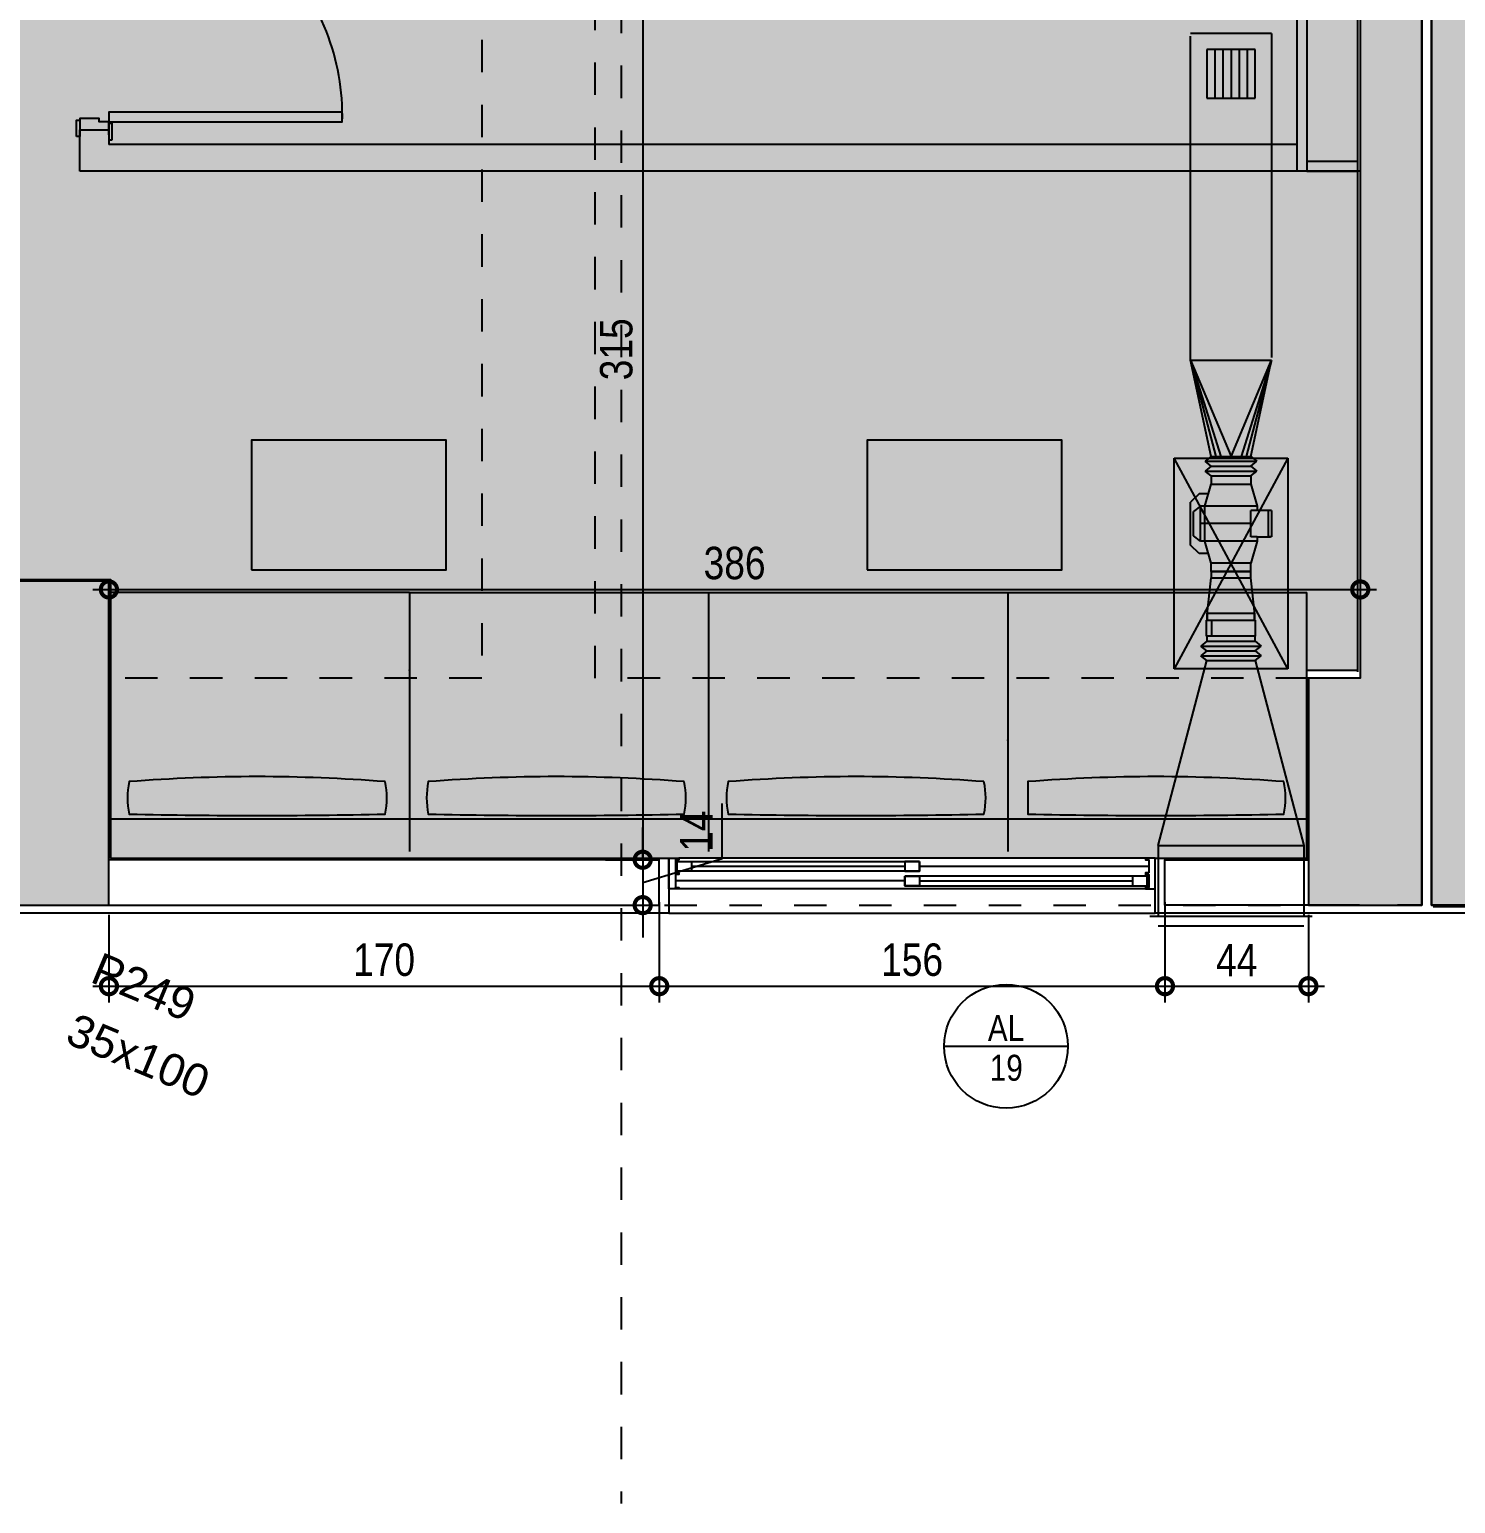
# Model space of a CAD drawing. Header units: metres. Extents: x -41 to 570, y -54 to 184.
# Drawn here: x -9.495 to -5.096, y -11.276 to -6.728 of the extents above; entities that cross this region are included whole.
import ezdxf
from ezdxf.enums import TextEntityAlignment as Align

# ---------------------------------------------------------------- set-up
doc = ezdxf.new("R2010")
doc.units = ezdxf.units.M
doc.linetypes.add('DASHEDX2', pattern=[1.5, 1, -0.5])
doc.linetypes.add('ESTILO_TQS_0004', pattern=[1.12, 0.5, -0.2, 0.01, -0.2, 0.01, -0.2])
for name, color, linetype in [('1', 232, 'DASHEDX2'), ('12', 232, 'Continuous'), ('205', 232, 'ESTILO_TQS_0004'), ('4', 2, 'Continuous'), ('9', 232, 'Continuous'), ('ARQ-DIM', 2, 'Continuous'), ('ARQ-PRJ', 7, 'DASHEDX2'), ('ARQ-SIM', 1, 'Continuous'), ('CIRCULAÇAO VERTICAL EMBASAMENTO$0$ARQ-ALV ACAB', 4, 'Continuous'), ('CIRCULAÇAO VERTICAL EMBASAMENTO$0$ARQ-ALV OSSO', 5, 'Continuous'), ('JL-LAY', 7, 'Continuous'), ('PUC$0$ARQ-ALV ACAB', 4, 'Continuous'), ('PUC$0$ARQ-ALV OSSO', 5, 'Continuous'), ('PUC$0$ARQ-AUX', 7, 'Continuous'), ('PUC$0$ARQ-AUX1 @ 1', 1, 'Continuous')]:
    doc.layers.add(name, color=color, linetype=linetype)
doc.layers.add('PUC$0$ARQ-FORRO', color=9, linetype='Continuous', lineweight=5)
doc.styles.add('Adesa', font='ARIALN.TTF')
doc.styles.get("Standard").update_dxf_attribs({"font": 'arial.ttf'})
doc.dimstyles.new('ADESA 1-0050', dxfattribs={"dimtxt": 0.1, "dimasz": 0.1, "dimexe": 0.05, "dimexo": 0.05, "dimgap": 0.03, "dimtad": 1, "dimdec": 1, "dimlfac": 100, "dimzin": 12, "dimtxsty": 'Adesa', "dimblk": 'DOTSMALL', "dimcen": 1, "dimdle": 0.05, "dimclrd": 1, "dimclre": 1, "dimclrt": 256, "dimazin": 3, "dimtm": 1e-09, "dimtfac": 1, "dimtdec": 1, "dimtmove": 1, "dimatfit": 0, "dimldrblk": 'DOTSMALL', "dimfxl": 0.8, "dimtvp": 2, "dimtolj": 1, "dimtzin": 0, "dimarcsym": 0})

# ---------------------------------------------------------------- blocks, each defined once
blk = doc.blocks.new('*U3381')
at = {"color": 0, "linetype": 'ByBlock', "ltscale": 0.5}
for points in [[(0.02, -0.045), (0.03, -0.045), (0.03, -0.05), (0.02, -0.05), (0.02, -0.09), (0.03, -0.09), (0.03, -0.095), (0.02, -0.095), (0.02, -0.09), (0.03, -0.09), (0.03, -0.095), (0, -0.095), (0, 0), (0.03, 0), (0.03, -0.005), (0.02, -0.005), (0.02, -0.045)], [(1.48, -0.045), (1.47, -0.045), (1.47, -0.05), (1.48, -0.05), (1.48, -0.09), (1.47, -0.09), (1.47, -0.095), (1.48, -0.095), (1.48, -0.09), (1.47, -0.09), (1.47, -0.095), (1.5, -0.095), (1.5, 0), (1.47, 0), (1.47, -0.005), (1.48, -0.005), (1.48, -0.045)], [(0.025, -0.01), (0.07, -0.01), (0.07, -0.04), (0.025, -0.04)], [(0.7725, -0.01), (0.7275, -0.01), (0.7275, -0.04), (0.7725, -0.04)], [(0.7275, -0.055), (0.7725, -0.055), (0.7725, -0.085), (0.7275, -0.085)], [(1.475, -0.055), (1.43, -0.055), (1.43, -0.085), (1.475, -0.085)]]:
    blk.add_lwpolyline(points, close=True, dxfattribs=at)
at = {"color": 8, "linetype": 'ByBlock', "ltscale": 0.5}
for points in [[(1.47, 0), (0.03, 0)], [(0.7725, -0.025), (1.48, -0.025)], [(0.7275, -0.07), (0.02, -0.07)], [(1.47, -0.095), (0.03, -0.095)]]:
    blk.add_lwpolyline(points, dxfattribs=at)
at = {"color": 7, "linetype": 'ByBlock', "ltscale": 0.5}
for points in [[(0.7725, -0.01), (0.7725, -0.04), (0.025, -0.04), (0.025, -0.01)], [(0.7275, -0.055), (0.7275, -0.085), (1.475, -0.085), (1.475, -0.055)]]:
    blk.add_lwpolyline(points, close=True, dxfattribs=at)
for points in [[(0.07, -0.025), (0.7275, -0.025)], [(0.7725, -0.07), (1.43, -0.07)]]:
    blk.add_lwpolyline(points, dxfattribs=at)
blk = doc.blocks.new('PUC$0$forro area comum')
at = {"layer": 'PUC$0$ARQ-FORRO'}
h = blk.add_hatch(color=256, dxfattribs=at)
h.dxf.hatch_style = 1
h.paths.add_polyline_path([(14.805, 8.4249), (14.805, 4.9249), (14.595, 4.9249), (14.595, 4.1049), (9.605, 4.1049), (9.605, 4.9249), (9.245, 4.9249), (9.245, 4.1049), (5.555, 4.1049), (5.555, 4.5249), (5.3974, 4.5249), (5.3974, 8.7049), (5.555, 8.7049), (5.555, 9.2849), (9.245, 9.2851), (9.245, 8.4249)])
at = {"layer": 'PUC$0$ARQ-FORRO', "elevation": 0}
blk.add_lwpolyline([(14.805, 8.4249), (14.805, 4.9249), (14.595, 4.9249), (14.595, 4.1049), (9.605, 4.1049), (9.605, 4.9249), (9.245, 4.9249), (9.245, 4.1049), (5.555, 4.1049), (5.555, 4.5249), (5.3974, 4.5249), (5.3974, 8.7049), (5.555, 8.7049), (5.555, 9.2849), (9.245, 9.2851), (9.245, 8.4249)], close=True, dxfattribs=at)
blk = doc.blocks.new('CIRCULAÇAO VERTICAL EMBASAMENTO')
at = {"layer": 'CIRCULAÇAO VERTICAL EMBASAMENTO$0$ARQ-ALV ACAB', "elevation": 0}
blk.add_lwpolyline([(3.5266, 9.4348), (5.1651, 9.4348)], dxfattribs=at)
at = {"layer": 'CIRCULAÇAO VERTICAL EMBASAMENTO$0$ARQ-ALV OSSO', "elevation": 0}
blk.add_lwpolyline([(4.98, 9.2401), (3.53, 9.2401), (3.53, 9.4303), (5.17, 9.4296), (5.17, 3.9601), (4.98, 3.96)], close=True, dxfattribs=at)
blk.add_lwpolyline([(5.275, 3.9601), (5.2, 3.9601), (5.2, 9.43), (5.275, 9.43)], dxfattribs=at)
blk = doc.blocks.new('PUC')
at = {"layer": 'PUC$0$ARQ-ALV ACAB', "elevation": 0}
for points in [[(5.0423, 9.4549), (6.0224, 9.4549), (6.0224, 9.2849), (5.55, 9.2849)], [(5.555, 9.285), (5.555, 8.7049), (5.3974, 8.7049)], [(5.3974, 8.7099), (5.3974, 4.5249)]]:
    blk.add_lwpolyline(points, dxfattribs=at)
blk.add_lwpolyline([(9.245, 9.285), (7.5224, 9.285), (7.5224, 9.4549), (9.625, 9.4549), (9.625, 8.5949), (10.3297, 8.5949), (10.3297, 8.4249), (9.245, 8.4249)], close=True, dxfattribs=at)
at = {"layer": 'PUC$0$ARQ-ALV OSSO'}
for points in [[(5.3924, 9.43), (5.9924, 9.43), (5.9924, 9.29), (5.55, 9.29)], [(9.2608, 9.43), (7.5524, 9.43), (7.5524, 9.29), (9.25, 9.29)]]:
    blk.add_lwpolyline(points, dxfattribs=at)
at = {"layer": 'PUC$0$ARQ-AUX', "elevation": 0}
blk.add_lwpolyline([(7.5224, 9.4549), (6.0224, 9.4549)], dxfattribs=at)
at = {"layer": 'PUC$0$ARQ-ALV ACAB'}
blk.add_blockref('CIRCULAÇAO VERTICAL EMBASAMENTO', (0, 0), dxfattribs=at)
at = {"layer": 'PUC$0$ARQ-AUX1 @ 1', "rotation": 180}
blk.add_blockref('*U3381', (7.5224, 9.285, 0), dxfattribs=at)
at = {"layer": 'PUC$0$ARQ-FORRO'}
blk.add_blockref('PUC$0$forro area comum', (0, 0), dxfattribs=at)
blk = doc.blocks.new('TIPO COTA$0$Chamada_planta')
at = {"layer": 'ARQ-SIM'}
blk.add_line((-1.273, 0), (1.273, 0), dxfattribs=at)
blk.add_circle((0, 0), 1.273, dxfattribs=at)
at = {"layer": 'ARQ-SIM', "color": 2, "style": 'Adesa'}
for tag, p in [('NUMERO', (0, 0.234)), ('C.D.', (0, -0.272))]:
    blk.add_attdef(tag, text='', height=0.5, dxfattribs=at).set_placement(p, align=Align.MIDDLE_CENTER)
blk = doc.blocks.new('A$Ccbad53d6')
at = {"elevation": 0}
for points in [[(5.5548, 1.3918), (6.2748, 1.3918), (6.2748, 1.4218), (5.5548, 1.4218)], [(5.4548, 1.3468), (5.4548, 1.3968), (5.4648, 1.3968), (5.4648, 1.3468)], [(5.5648, 1.3368), (5.5648, 1.3868), (5.5548, 1.3868), (5.5548, 1.3368)]]:
    blk.add_lwpolyline(points, close=True, dxfattribs=at)
blk.add_lwpolyline([(5.5548, 1.3518), (5.5548, 1.3918), (5.5248, 1.3918), (5.5248, 1.4018), (5.4648, 1.4018), (5.4648, 1.3668), (5.5548, 1.3668)], dxfattribs=at)
at = {"color": 1}
blk.add_arc((5.5756, 1.4126, 0), 0.6995, 358.2986, 91.7014, dxfattribs=at)
at = {"layer": 'JL-LAY'}
for p, q in [((9.22, 1.3218, 0), (5.5548, 1.3218, 0)), ((9.4148, 1.24), (5.4648, 1.24)), ((5.56, -0.06), (5.56, -0.86)), ((6.4825, -0.06, 0), (5.56, -0.06, 0)), ((6.4825, -0.06, 0), (6.4825, -0.86, 0)), ((6.4825, -0.06, 0), (9.25, -0.06, 0)), ((7.405, -0.06), (7.405, -0.86)), ((8.3275, -0.06, 0), (8.3275, -0.86, 0)), ((9.25, -0.3), (9.25, -0.06)), ((9.25, -0.76, 0), (5.56, -0.76))]:
    blk.add_line(p, q, dxfattribs=at)
at = {"layer": 'JL-LAY', "elevation": 0}
for points in [[(9.22, 4.34), (9.25, 4.34), (9.25, 1.24), (9.22, 1.24)], [(9.25, 1.24), (9.4076, 1.24), (9.4076, 1.27), (9.25, 1.27)], [(5.9953, 0.01), (6.5953, 0.01), (6.5953, 0.41), (5.9953, 0.41)], [(7.8943, 0.01), (8.4943, 0.01), (8.4943, 0.41), (7.8943, 0.41)]]:
    blk.add_lwpolyline(points, close=True, dxfattribs=at)
for points in [[(6.4069, -0.644, 0.039282), (5.6177, -0.644, 0.105382), (5.6177, -0.744, 0.01103), (6.4069, -0.744, 0.109995)], [(7.3294, -0.644, 0.039282), (6.5402, -0.644, 0.105382), (6.5402, -0.744, 0.01103), (7.3294, -0.744, 0.109995)], [(8.2542, -0.644, 0.039282), (7.465, -0.644, 0.105382), (7.465, -0.744, 0.01103), (8.2542, -0.744, 0.109995)], [(9.179, -0.644, 0.039282), (8.3898, -0.644), (8.3898, -0.744, 0.01103), (9.179, -0.744, 0.109995)]]:
    blk.add_lwpolyline(points, format="xyb", close=True, dxfattribs=at)
at = {"layer": 'JL-LAY'}
blk.add_polyline3d([(5.4648, 1.24, 0), (5.4648, 1.3668, 0), (5.5548, 1.3668, 0), (5.5548, 1.3218, 0)], dxfattribs=at)
for p in [(6.4825, -0.3, 0), (8.3275, -0.5162, 0)]:
    blk.add_point(p, dxfattribs=at)
blk = doc.blocks.new('_DotSmall')
at = {"color": 0, "linetype": 'ByBlock', "const_width": 0.5}
blk.add_lwpolyline([(-0.0625, 0, 1), (0.0625, 0, 1)], format="xyb", close=True, dxfattribs=at)
blk = doc.blocks.new('*D1419')
at = {"layer": 'ARQ-DIM', "color": 1, "lineweight": -2, "transparency": 16777216}
for p, q in [((-9.25, -9.4599), (-9.25, -9.73)), ((-7.5524, -9.4212), (-7.5524, -9.73)), ((-9.3, -9.68), (-7.5024, -9.68))]:
    blk.add_line(p, q, dxfattribs=at)
at = {"layer": 'Defpoints', "color": 0, "transparency": 16777216}
for p in [(-9.25, -9.4099, 0), (-7.5524, -9.3712, 0), (-7.5524, -9.68)]:
    blk.add_point(p, dxfattribs=at)
at = {"layer": 'ARQ-DIM', "color": 1, "lineweight": -2, "transparency": 16777216, "xscale": 0.1, "yscale": 0.1, "zscale": 0.1, "rotation": 180}
blk.add_blockref('_DotSmall', (-9.25, -9.68), dxfattribs=at)
at = {"layer": 'ARQ-DIM', "color": 1, "lineweight": -2, "transparency": 16777216, "xscale": 0.1, "yscale": 0.1, "zscale": 0.1}
blk.add_blockref('_DotSmall', (-7.5524, -9.68), dxfattribs=at)
at = {"layer": 'ARQ-DIM', "transparency": 16777216, "insert": (-8.4012, -9.5989), "char_height": 0.1, "attachment_point": 5, "style": 'Adesa'}
blk.add_mtext('\\A1;170', dxfattribs=at)
blk = doc.blocks.new('*D1420')
at = {"layer": 'ARQ-DIM', "color": 1, "lineweight": -2, "transparency": 16777216}
for p, q in [((-7.5524, -9.4212), (-7.5524, -9.73)), ((-5.9924, -9.4212), (-5.9924, -9.73)), ((-7.6024, -9.68), (-5.9424, -9.68))]:
    blk.add_line(p, q, dxfattribs=at)
at = {"layer": 'Defpoints', "color": 0, "transparency": 16777216}
for p in [(-7.5524, -9.3712, 0), (-5.9924, -9.3712, 0), (-5.9924, -9.68)]:
    blk.add_point(p, dxfattribs=at)
at = {"layer": 'ARQ-DIM', "color": 1, "lineweight": -2, "transparency": 16777216, "xscale": 0.1, "yscale": 0.1, "zscale": 0.1, "rotation": 180}
blk.add_blockref('_DotSmall', (-7.5524, -9.68), dxfattribs=at)
at = {"layer": 'ARQ-DIM', "color": 1, "lineweight": -2, "transparency": 16777216, "xscale": 0.1, "yscale": 0.1, "zscale": 0.1}
blk.add_blockref('_DotSmall', (-5.9924, -9.68), dxfattribs=at)
at = {"layer": 'ARQ-DIM', "transparency": 16777216, "insert": (-6.7724, -9.5989), "char_height": 0.1, "attachment_point": 5, "style": 'Adesa'}
blk.add_mtext('\\A1;156', dxfattribs=at)
blk = doc.blocks.new('*D1421')
at = {"layer": 'ARQ-DIM', "color": 1, "lineweight": -2, "transparency": 16777216}
for p, q in [((-5.9924, -9.4212), (-5.9924, -9.73)), ((-5.55, -9.4599), (-5.55, -9.73)), ((-6.0424, -9.68), (-5.5, -9.68))]:
    blk.add_line(p, q, dxfattribs=at)
at = {"layer": 'Defpoints', "color": 0, "transparency": 16777216}
for p in [(-5.9924, -9.3712, 0), (-5.55, -9.4099, 0), (-5.55, -9.68)]:
    blk.add_point(p, dxfattribs=at)
at = {"layer": 'ARQ-DIM', "color": 1, "lineweight": -2, "transparency": 16777216, "xscale": 0.1, "yscale": 0.1, "zscale": 0.1, "rotation": 180}
blk.add_blockref('_DotSmall', (-5.9924, -9.68), dxfattribs=at)
at = {"layer": 'ARQ-DIM', "color": 1, "lineweight": -2, "transparency": 16777216, "xscale": 0.1, "yscale": 0.1, "zscale": 0.1}
blk.add_blockref('_DotSmall', (-5.55, -9.68), dxfattribs=at)
at = {"layer": 'ARQ-DIM', "transparency": 16777216, "insert": (-5.7712, -9.6), "char_height": 0.1, "attachment_point": 5, "style": 'Adesa'}
blk.add_mtext('\\A1;44', dxfattribs=at)
blk = doc.blocks.new('*D1690')
at = {"layer": 'ARQ-DIM', "color": 1, "lineweight": -2, "transparency": 16777216}
for p, q in [((-7.3578, -9.2862), (-7.3578, -9.1167)), ((-7.6034, -9.2899), (-7.6034, -9.1899)), ((-7.718, -9.2899), (-7.5534, -9.2899)), ((-7.6034, -9.3599), (-7.3578, -9.2862)), ((-7.6034, -9.2899), (-7.6034, -9.4299)), ((-7.6034, -9.2899), (-7.6034, -9.4299)), ((-7.718, -9.4299), (-7.5534, -9.4299)), ((-7.6034, -9.4299), (-7.6034, -9.5299))]:
    blk.add_line(p, q, dxfattribs=at)
at = {"layer": 'Defpoints', "color": 0, "transparency": 16777216}
for p in [(-7.768, -9.2899), (-7.768, -9.4299), (-7.6034, -9.4299)]:
    blk.add_point(p, dxfattribs=at)
at = {"layer": 'ARQ-DIM', "color": 1, "lineweight": -2, "transparency": 16777216, "xscale": 0.1, "yscale": 0.1, "zscale": 0.1}
for p, rotation in [((-7.6034, -9.2899), 270), ((-7.6034, -9.4299), 90)]:
    blk.add_blockref('_DotSmall', p, dxfattribs=dict(at, rotation=rotation))
at = {"layer": 'ARQ-DIM', "transparency": 16777216, "insert": (-7.438, -9.2014), "char_height": 0.1, "attachment_point": 5, "rotation": 90, "style": 'Adesa'}
blk.add_mtext('\\A1;14', dxfattribs=at)
blk = doc.blocks.new('*D1742')
at = {"layer": 'ARQ-DIM', "color": 1, "lineweight": -2, "transparency": 16777216}
for p, q in [((-9.3, -8.4559), (-5.34, -8.4559)), ((-9.25, -8.4599), (-9.25, -8.5059)), ((-5.39, -8.4599), (-5.39, -8.5059))]:
    blk.add_line(p, q, dxfattribs=at)
at = {"layer": 'Defpoints', "color": 0, "transparency": 16777216}
for p in [(-9.25, -8.4099, 0), (-5.39, -8.4099, 0), (-5.39, -8.4559)]:
    blk.add_point(p, dxfattribs=at)
at = {"layer": 'ARQ-DIM', "color": 1, "lineweight": -2, "transparency": 16777216, "xscale": 0.1, "yscale": 0.1, "zscale": 0.1, "rotation": 180}
blk.add_blockref('_DotSmall', (-9.25, -8.4559), dxfattribs=at)
at = {"layer": 'ARQ-DIM', "color": 1, "lineweight": -2, "transparency": 16777216, "xscale": 0.1, "yscale": 0.1, "zscale": 0.1}
blk.add_blockref('_DotSmall', (-5.39, -8.4559), dxfattribs=at)
at = {"layer": 'ARQ-DIM', "transparency": 16777216, "insert": (-7.32, -8.3749), "char_height": 0.1, "attachment_point": 5, "style": 'Adesa'}
blk.add_mtext('\\A1;386', dxfattribs=at)
blk = doc.blocks.new('*D1800')
at = {"layer": 'ARQ-DIM', "color": 1, "lineweight": -2, "transparency": 16777216}
for p, q in [((-7.6034, -6.0898), (-7.6034, -9.3399)), ((-8.27, -6.1398), (-7.5534, -6.1398)), ((-7.718, -9.2899), (-7.5534, -9.2899))]:
    blk.add_line(p, q, dxfattribs=at)
at = {"layer": 'Defpoints', "color": 0, "transparency": 16777216}
for p in [(-8.32, -6.1398), (-7.768, -9.2899), (-7.6034, -9.2899)]:
    blk.add_point(p, dxfattribs=at)
at = {"layer": 'ARQ-DIM', "color": 1, "lineweight": -2, "transparency": 16777216, "xscale": 0.1, "yscale": 0.1, "zscale": 0.1}
for p, rotation in [((-7.6034, -6.1398), 90), ((-7.6034, -9.2899), 270)]:
    blk.add_blockref('_DotSmall', p, dxfattribs=dict(at, rotation=rotation))
at = {"layer": 'ARQ-DIM', "transparency": 16777216, "insert": (-7.6845, -7.7148), "char_height": 0.1, "attachment_point": 5, "rotation": 90, "style": 'Adesa'}
blk.add_mtext('\\A1;315', dxfattribs=at)
blk = doc.blocks.new('A3')
at = {"layer": 'ARQ-PRJ'}
for p, q in [((553.3833, -373.8895), (553.5333, -373.8895)), ((553.5333, -373.9045), (553.3833, -373.9045)), ((553.3833, -373.9045), (553.3833, -373.9545)), ((553.3833, -373.9045), (553.3833, -373.9545)), ((553.3983, -373.9545), (553.3983, -373.9045)), ((553.5333, -373.9545), (553.5333, -373.9045)), ((553.3833, -373.9545), (553.5333, -373.9545)), ((553.3833, -373.9545), (553.3858, -373.9545)), ((553.3833, -373.9545), (553.3983, -373.9545)), ((553.3848, -373.9545), (553.3838, -373.9545)), ((553.3848, -373.9545), (553.3848, -373.9725)), ((553.3848, -373.9545), (553.5318, -373.9545)), ((553.3858, -373.9545), (553.3858, -373.9745)), ((553.5333, -373.9545), (553.5308, -373.9545)), ((553.5308, -373.9545), (553.5308, -373.9745)), ((553.5318, -373.9545), (553.5318, -373.9725)), ((553.3848, -373.9725), (553.3968, -374.0845)), ((553.5308, -373.9745), (553.3858, -373.9745)), ((553.5318, -373.9725), (553.5198, -374.0845)), ((553.3968, -374.1045), (553.3968, -374.0845)), ((553.3968, -374.0845), (553.5198, -374.0845)), ((553.4093, -374.0845), (553.5073, -374.0845)), ((553.5198, -374.0845), (553.5198, -374.1045)), ((553.3968, -374.1301), (553.3776, -374.1981)), ((553.52, -374.1045), (553.3968, -374.1045)), ((553.3968, -374.1045), (553.3968, -374.1301)), ((553.3968, -374.1045), (553.5198, -374.1045)), ((553.52, -374.1301), (553.3968, -374.1301)), ((553.4583, -374.1045), (553.4093, -374.1045)), ((553.4583, -374.1045), (553.5073, -374.1045)), ((553.52, -374.1045), (553.52, -374.1301)), ((553.5392, -374.1981), (553.52, -374.1301)), ((553.3599, -374.1596), (553.3334, -374.1853)), ((553.3334, -374.1853), (553.3334, -374.3187)), ((553.3885, -374.1596), (553.3599, -374.1596)), ((553.3648, -374.1981), (553.343, -374.2141)), ((553.343, -374.2141), (553.343, -374.2898)), ((553.3776, -374.1981), (553.3648, -374.1981)), ((553.3648, -374.1981), (553.3648, -374.3058)), ((553.5392, -374.1981), (553.3776, -374.1981)), ((553.3776, -374.1981), (553.3776, -374.3058)), ((553.5392, -374.2109), (553.52, -374.2109)), ((553.52, -374.2109), (553.52, -374.293)), ((553.5392, -374.2109), (553.5392, -374.1981)), ((553.5392, -374.2109), (553.5802, -374.2109)), ((553.5834, -374.2109), (553.5738, -374.2109)), ((553.5738, -374.2109), (553.5738, -374.293)), ((553.5834, -374.293), (553.5834, -374.2109)), ((553.52, -374.252), (553.3648, -374.252)), ((553.3599, -374.3443), (553.3334, -374.3187)), ((553.3648, -374.3058), (553.343, -374.2898)), ((553.3776, -374.3058), (553.3648, -374.3058)), ((553.5392, -374.3058), (553.3776, -374.3058)), ((553.3776, -374.3058), (553.3968, -374.3738)), ((553.5834, -374.293), (553.52, -374.293)), ((553.52, -374.3738), (553.5392, -374.3058)), ((553.5392, -374.3058), (553.5392, -374.293)), ((553.3885, -374.3443), (553.3599, -374.3443)), ((553.3968, -374.3995), (553.3968, -374.3738)), ((553.3968, -374.3738), (553.52, -374.3738)), ((553.3968, -374.3995), (553.52, -374.3995)), ((553.52, -374.3995), (553.52, -374.3738))]:
    blk.add_line(p, q, dxfattribs=at)
blk = doc.blocks.new('A4')
at = {"layer": 'ARQ-PRJ', "ltscale": 0.8}
blk.add_lwpolyline([(555.78, -374.7568), (555.78, -374.1068), (555.43, -374.1068), (555.43, -374.7568)], close=True, dxfattribs=at)
for points in [[(555.78, -374.7568), (555.43, -374.1068)], [(555.78, -374.1068), (555.43, -374.7568)]]:
    blk.add_lwpolyline(points, dxfattribs=at)
blk = doc.blocks.new('M7')
at = {"layer": 'ARQ-PRJ'}
for p, q in [((-365.5983, -389.7838), (-365.5983, -389.2838)), ((-365.8161, -389.7588), (-365.8161, -389.3088)), ((-365.8161, -389.3088), (-365.5983, -389.3088)), ((-365.5683, -389.7588), (-365.5683, -389.3088)), ((-365.8161, -389.7588), (-365.5983, -389.7588))]:
    blk.add_line(p, q, dxfattribs=at)
blk = doc.blocks.new('A$C4365bc12')
at = {"layer": 'ARQ-PRJ'}
for p, q in [((3.3363, 0.6817), (3.3363, 1.69)), ((3.5863, 1.69), (3.3363, 1.69)), ((3.5863, 1.69), (3.5863, 0.6817)), ((3.3363, 0.6817), (3.5863, 0.6817)), ((3.3998, 0.3846), (3.3363, 0.6817)), ((3.3363, 0.6817), (3.4613, 0.3846)), ((3.3363, 0.6817), (3.4147, 0.3846)), ((3.3363, 0.6817), (3.4297, 0.3846)), ((3.4613, 0.3846), (3.5863, 0.6817)), ((3.5863, 0.6817), (3.4929, 0.3846)), ((3.5863, 0.6817), (3.5079, 0.3846)), ((3.5229, 0.3846), (3.5863, 0.6817)), ((3.3998, 0.3846), (3.3814, 0.3696)), ((3.3998, 0.3546), (3.3814, 0.3696)), ((3.3814, 0.3696), (3.5413, 0.3696)), ((3.3998, 0.3846), (3.5229, 0.3846)), ((3.5229, 0.3846), (3.5413, 0.3696)), ((3.5229, 0.3546), (3.5413, 0.3696)), ((3.3998, 0.3546), (3.3814, 0.3396)), ((3.3814, 0.3396), (3.5413, 0.3396)), ((3.3998, 0.3246), (3.3814, 0.3396)), ((3.3998, 0.3546), (3.5229, 0.3546)), ((3.5229, 0.3546), (3.5413, 0.3396)), ((3.5229, 0.3246), (3.5413, 0.3396)), ((3.4013, -0.1704), (3.3863, -0.1704)), ((3.3863, -0.1854), (3.3679, -0.2004)), ((3.3679, -0.2004), (3.5547, -0.2004)), ((3.3863, -0.2154), (3.3679, -0.2004)), ((3.3863, -0.2154), (3.3679, -0.2304)), ((3.3863, -0.2154), (3.5363, -0.2154)), ((3.5363, -0.1854), (3.5547, -0.2004)), ((3.5363, -0.2154), (3.5547, -0.2004)), ((3.5363, -0.2154), (3.5547, -0.2304)), ((3.2363, -0.8163), (3.3863, -0.2454)), ((3.3863, -0.2454), (3.3679, -0.2304)), ((3.3679, -0.2304), (3.5547, -0.2304)), ((3.3863, -0.2454), (3.5363, -0.2454)), ((3.5363, -0.2454), (3.5547, -0.2304)), ((3.5363, -0.2454), (3.6863, -0.8163))]:
    blk.add_line(p, q, dxfattribs=at)
at = {"layer": 'ARQ-PRJ', "ltscale": 0.5}
for p, q in [((3.4113, 1.64, 0), (3.4113, 1.49, 0)), ((3.4363, 1.64, 0), (3.4363, 1.49, 0)), ((3.4613, 1.64, 0), (3.4613, 1.49, 0)), ((3.4863, 1.64, 0), (3.4863, 1.49, 0)), ((3.5113, 1.64, 0), (3.5113, 1.49, 0))]:
    blk.add_line(p, q, dxfattribs=at)
at = {"layer": 'ARQ-PRJ', "ltscale": 0.1}
for p, q in [((3.3863, -0.1704), (3.3863, -0.1854)), ((3.5363, -0.1854), (3.5363, -0.1704))]:
    blk.add_line(p, q, dxfattribs=at)
at = {"layer": 'ARQ-PRJ', "ltscale": 0.5, "elevation": 0}
blk.add_lwpolyline([(3.3863, 1.49), (3.5363, 1.49), (3.5363, 1.64), (3.3863, 1.64)], close=True, dxfattribs=at)
at = {"layer": 'ARQ-PRJ', "xscale": -1, "rotation": 180}
for name, p in [('A4', (-552.1437, -374.3772)), ('A3', (-549.9971, -374.0748))]:
    blk.add_blockref(name, p, dxfattribs=at)
at = {"layer": 'ARQ-PRJ', "rotation": 270}
blk.add_blockref('M7', (392.9951, -366.6324), dxfattribs=at)
blk = doc.blocks.new('est-lo-08-6sa-r00')
at = {"layer": '4'}
h = blk.add_hatch(color=8, dxfattribs=at)
h.dxf.hatch_style = 1
h.paths.add_polyline_path([(72.453596, -775.948263), (89.987707, -768.630138), (31.827874, -629.280097), (14.293763, -636.598222)], flags=17)
h.paths.add_polyline_path([(-113.904934, -1069.376461), (37.44213, -1006.209491), (30.123852, -988.675012), (-103.689101, -1044.523858), (-278.930329, -624.648636), (-286.248454, -607.114525), (-286.248475, -607.114534), (-307.05579, -557.260535), (-324.58988, -564.57865)])
h.paths.add_polyline_path([(-3206.956631, -1758.910157), (-3258.953832, -1634.325684), (-3291.25351, -1647.80644), (-3239.256309, -1772.390913)])
h.paths.add_polyline_path([(-2993.189754, -2271.092218), (-3020.151167, -2206.492821), (-3034.916841, -2212.655496), (-3140.452498, -1959.793707), (-3125.686931, -1953.631076), (-3148.796798, -1898.260198), (-3181.096477, -1911.740954), (-3025.489432, -2284.572974)])
h.paths.add_polyline_path([(-2947.092821, -1013.293024), (-2914.793142, -999.812268), (-2953.309588, -907.527473), (-2985.609266, -921.008229)])
h.paths.add_polyline_path([(-2727.356492, -1539.777801), (-2695.056814, -1526.297045), (-2733.573259, -1434.01225), (-2765.872938, -1447.493006)])
h.paths.add_polyline_path([(2122.48851, 465.414809), (2070.491309, 589.999283), (2038.191631, 576.518527), (2090.188832, 451.934053)])
h.paths.add_polyline_path([(2012.331384, 729.349548), (1857.495359, 1100.334221), (1825.19568, 1086.853465), (1852.1572, 1022.254111), (1866.922767, 1028.416743), (1971.687405, 777.4023), (1956.921838, 771.239669), (1980.031705, 715.868792)])
h.paths.add_polyline_path([(2336.253806, -46.763456), (2180.644029, 326.07511), (2148.34435, 312.594354), (2171.454218, 257.223477), (2186.219785, 263.386109), (2291.758175, 10.517772), (2276.992608, 4.355141), (2303.954128, -60.244212)])
h.paths.add_polyline_path([(-385.517235, -426.387329), (-595.433068, 76.567703), (-627.732746, 63.086948), (-600.771226, -1.512406), (-586.005659, 4.650226), (-426.161214, -378.334576), (-440.926781, -384.497208), (-417.816914, -439.868085)])
h.paths.add_polyline_path([(-83.249658, 290.335142), (-592.661728, 77.724364), (-382.747194, -425.227558), (-365.213083, -417.909434), (-567.809492, 67.508377), (-108.231212, 259.320275), (-7.318125, 17.534111), (-242.644353, -80.682824), (-140.96112, -324.314257), (-70.363251, -294.849176), (-77.681376, -277.315065), (-130.745133, -299.462021), (-217.792117, -90.898811), (0, 0), (87.04691, -208.563033), (33.983152, -230.709989), (41.301277, -248.2441), (126.664713, -212.616388), (103.554846, -157.245511), (88.789278, -163.408142), (-71.053705, 219.573157), (-56.288138, 225.735788)])
h.paths.add_polyline_path([(395.505667, -856.765828), (368.544148, -792.166475), (353.77858, -798.329106), (193.165052, -413.501599), (207.93062, -407.338968), (184.820752, -351.968091), (-61.579651, -454.806999), (-28.452664, -534.169213), (-10.918528, -526.85106), (-36.727415, -465.022986), (159.839199, -382.982958), (355.887864, -852.712473), (159.32125, -934.752501), (132.748402, -871.073625), (115.214297, -878.391765), (141.787139, -942.070626), (123.33018, -949.773915), (130.648305, -967.308026)])
h.paths.add_polyline_path([(-2506.849069, -2068.110104), (-2474.549391, -2054.629348), (-2513.065836, -1962.344553), (-2545.365515, -1975.825309)])
h.paths.add_polyline_path([(-2448.754924, -805.304224), (-2411.841008, -789.897642), (-2450.357453, -697.612846), (-2487.27137, -713.019428)])
h.paths.add_polyline_path([(-2277.356152, -1215.972989), (-2240.442235, -1200.566407), (-2278.958681, -1108.281611), (-2315.872597, -1123.688193)])
h.paths.add_polyline_path([(-2180.680405, -1447.606534), (-2143.766489, -1432.199951), (-2182.282934, -1339.915156), (-2219.196851, -1355.321738)])
h.paths.add_polyline_path([(-2008.511897, -1860.11957), (-1971.59798, -1844.712987), (-2010.114425, -1752.428192), (-2047.028342, -1767.834774)])
h.paths.add_polyline_path([(-1950.417031, -597.315415), (-1918.117353, -583.834659), (-1956.633798, -491.549864), (-1988.933477, -505.03062)])
h.paths.add_polyline_path([(-1779.018259, -1007.98418), (-1746.71858, -994.503424), (-1785.235026, -902.218629), (-1817.534704, -915.699385)])
h.paths.add_polyline_path([(-1682.342513, -1239.617725), (-1650.042834, -1226.136969), (-1688.559279, -1133.852174), (-1720.858958, -1147.33293)])
h.paths.add_polyline_path([(-1510.174004, -1652.130761), (-1477.874325, -1638.650005), (-1516.390771, -1546.36521), (-1548.690449, -1559.845966)])
h.paths.add_polyline_path([(-1456.693377, -391.252433), (-1424.393698, -377.771677), (-1462.910144, -285.486882), (-1495.209822, -298.967638)])
h.paths.add_polyline_path([(-1285.294604, -801.921198), (-1252.994926, -788.440442), (-1291.511371, -696.155647), (-1323.811049, -709.636403)])
h.paths.add_polyline_path([(-1188.618858, -1033.554743), (-1156.319179, -1020.073987), (-1194.835625, -927.789192), (-1227.135303, -941.269948)])
h.paths.add_polyline_path([(-1016.450349, -1446.067779), (-984.15067, -1432.587023), (-1022.667116, -1340.302228), (-1054.966794, -1353.782984)])
h.paths.add_polyline_path([(-962.969722, -185.189451), (-930.670043, -171.708695), (-969.186489, -79.4239), (-1001.486167, -92.904656)])
h.paths.add_polyline_path([(-791.570949, -595.858216), (-759.271271, -582.37746), (-797.787716, -490.092665), (-830.087394, -503.573421)])
h.paths.add_polyline_path([(-694.895203, -827.491761), (-662.595524, -814.011005), (-701.11197, -721.72621), (-733.411648, -735.206966)])
h.paths.add_polyline_path([(-522.726694, -1240.004797), (-490.427016, -1226.524041), (-528.943461, -1134.239246), (-561.243139, -1147.720002)])
h.paths.add_polyline_path([(1351.53574, 780.804163), (1383.835419, 794.284919), (1345.318973, 886.569714), (1313.019295, 873.088958)])
h.paths.add_polyline_path([(353.014255, 364.056225), (385.313934, 377.536981), (346.797488, 469.821776), (314.49781, 456.341021)])
h.paths.add_polyline_path([(848.583606, 570.889536), (885.497522, 586.296119), (846.981077, 678.580914), (810.067161, 663.174332)])
h.paths.add_polyline_path([(524.412013, -46.610109), (556.711692, -33.129353), (518.195247, 59.155442), (485.895568, 45.674686)])
h.paths.add_polyline_path([(1019.981364, 160.223202), (1056.895281, 175.629784), (1018.378835, 267.91458), (981.464919, 252.507997)])
h.paths.add_polyline_path([(621.088297, -278.244942), (653.387976, -264.764186), (614.87153, -172.479391), (582.571852, -185.960147)])
h.paths.add_polyline_path([(1116.657648, -71.411631), (1153.571565, -56.005049), (1115.055119, 36.279746), (1078.141203, 20.873164)])
h.paths.add_polyline_path([(1571.272069, 254.319386), (1603.571747, 267.800142), (1565.055302, 360.084937), (1532.755624, 346.604181)])
h.paths.add_polyline_path([(793.256806, -690.757979), (825.556485, -677.277223), (787.040039, -584.992428), (754.740361, -598.473183)])
h.paths.add_polyline_path([(1288.825976, -483.924234), (1325.739893, -468.517652), (1287.223447, -376.232856), (1250.309531, -391.639439)])
h.paths.add_polyline_path([(1791.777927, -274.009167), (1824.077605, -260.528411), (1785.56116, -168.243616), (1753.261481, -181.724371)])
h.paths.add_polyline_path([(-3349.413449, -1508.456443), (-3317.113664, -1494.975643), (-3340.223531, -1439.604766), (-3354.989097, -1445.767396), (-3459.75382, -1194.75275), (-3444.988254, -1188.590119), (-3471.949774, -1123.990766), (-3504.249559, -1137.471566)])
h.paths.add_polyline_path([(-359.658373, -579.215013), (-336.548603, -634.585903), (-321.782404, -628.423035), (-161.169457, -1013.250898), (-175.934676, -1019.413357), (-148.973267, -1084.012692), (-116.674634, -1070.532432), (-327.358782, -565.734293), (-359.65846, -579.215049)])
at = {"layer": '1'}
for p, q in [((-378.955689, -1104.147503), (-539.569358, -719.319663)), ((-571.869036, -732.800419), (-411.255356, -1117.628287))]:
    blk.add_line(p, q, dxfattribs=at)
for points in [[(-175.934781, -1019.413868), (-378.95562, -1104.147663)], [(-369.179396, -1175.919027), (-148.973267, -1084.012692)], [(-411.255299, -1117.628419), (-517.388524, -1161.924715)], [(-490.427193, -1226.523616), (-369.179396, -1175.919027)]]:
    blk.add_lwpolyline(points, dxfattribs=at)
at = {"layer": '205'}
blk.add_line((-875.772731, 106.988582), (-273.498894, -1336.046427), dxfattribs=at)
at = {"layer": '4', "linetype": 'Continuous'}
for points in [[(-113.904934, -1069.376461), (37.44213, -1006.209491), (30.123852, -988.675012), (-103.689101, -1044.523858), (-278.930329, -624.648636), (-278.930329, -624.648636), (-286.248454, -607.114525), (-286.248475, -607.114534), (-307.05579, -557.260535), (-324.58988, -564.57865), (-113.904934, -1069.376461)], [(-522.726694, -1240.004797), (-490.427016, -1226.524041), (-528.943461, -1134.239246), (-561.243139, -1147.720002), (-522.726694, -1240.004797)]]:
    blk.add_lwpolyline(points, dxfattribs=at)
blk.add_lwpolyline([(-359.658373, -579.215013), (-336.548603, -634.585903), (-321.782404, -628.423035), (-161.169457, -1013.250898), (-175.934676, -1019.413357), (-148.973267, -1084.012692), (-116.674634, -1070.532432), (-327.358782, -565.734293), (-359.65846, -579.215049)], close=True, dxfattribs=at)
at = {"layer": '12', "linetype": 'Continuous'}
blk.add_text('35x100', height=9.975, dxfattribs=at).set_placement((-486.9955, -1270.92754))
at = {"layer": '9', "linetype": 'Continuous'}
blk.add_text('P249', height=10, dxfattribs=at).set_placement((-487.063388, -1250.641587))

msp = doc.modelspace()

# ---------------------------------------------------------------- block references
at = {"rotation": 180}
msp.add_blockref('PUC', (0, 0), dxfattribs=at)
at = {"linetype": 'Continuous', "xscale": 0.01, "yscale": 0.01, "zscale": 0.01, "rotation": 337.346050855639}
msp.add_blockref('est-lo-08-6sa-r00', (0, 0), dxfattribs=at)
at = {"layer": 'ARQ-DIM'}
msp.add_blockref('A$C4365bc12', (-9.25, -8.43), dxfattribs=at)
at = {"layer": 'ARQ-SIM'}
ref = msp.add_blockref('TIPO COTA$0$Chamada_planta', (-6.4827, -9.8655), dxfattribs=dict(at, xscale=0.15, yscale=0.15, zscale=0.15))
ref.add_attrib('NUMERO', 'AL', dxfattribs={"color": 2, "height": 0.08, "style": 'Adesa'}).set_placement((-6.4827, -9.8092), align=Align.MIDDLE_CENTER)
ref.add_attrib('C.D.', '19', dxfattribs={"color": 2, "height": 0.08, "style": 'Adesa'}).set_placement((-6.4819, -9.9316), align=Align.MIDDLE_CENTER)
at = {"layer": 'JL-LAY'}
msp.add_blockref('A$Ccbad53d6', (-14.805, -8.4049, 0), dxfattribs=at)

# ---------------------------------------------------------------- dimensions: what is measured, and where the dimension line sits
at = {"layer": 'ARQ-DIM'}
for base, p1, p2, angle, picture, middle in [((-7.6034, -9.2899), (-8.32, -6.1398), (-7.768, -9.2899), 270, '*D1800', (-7.6845, -7.7148)), ((-5.39, -8.4559), (-9.25, -8.4099, 0), (-5.39, -8.4099, 0), 180, '*D1742', (-7.32, -8.3749)), ((-7.6034, -9.4299), (-7.768, -9.2899), (-7.768, -9.4299), 90, '*D1690', (-7.438, -9.2562))]:
    dim = msp.add_linear_dim(base=base, p1=p1, p2=p2, angle=angle, dimstyle='ADESA 1-0050', dxfattribs=at)
    dim.commit()
    dim.dimension.update_dxf_attribs({"geometry": picture, "text_midpoint": middle})
for base, p1, p2, picture, middle in [((-7.5524, -9.68), (-9.25, -9.4099, 0), (-7.5524, -9.3712, 0), '*D1419', (-8.4012, -9.5989)), ((-5.55, -9.68), (-5.9924, -9.3712, 0), (-5.55, -9.4099, 0), '*D1421', (-5.7712, -9.6))]:
    dim = msp.add_linear_dim(base=base, p1=p1, p2=p2, dimstyle='ADESA 1-0050', override={"dimdec": 0}, dxfattribs=at)
    dim.commit()
    dim.dimension.update_dxf_attribs({"geometry": picture, "text_midpoint": middle})
dim = msp.add_linear_dim(base=(-5.9924, -9.68), p1=(-7.5524, -9.3712, 0), p2=(-5.9924, -9.3712, 0), dimstyle='ADESA 1-0050', dxfattribs=at)
dim.commit()
dim.dimension.update_dxf_attribs({"geometry": '*D1420', "text_midpoint": (-6.7724, -9.5989)})

doc.saveas('drawing.dxf')
